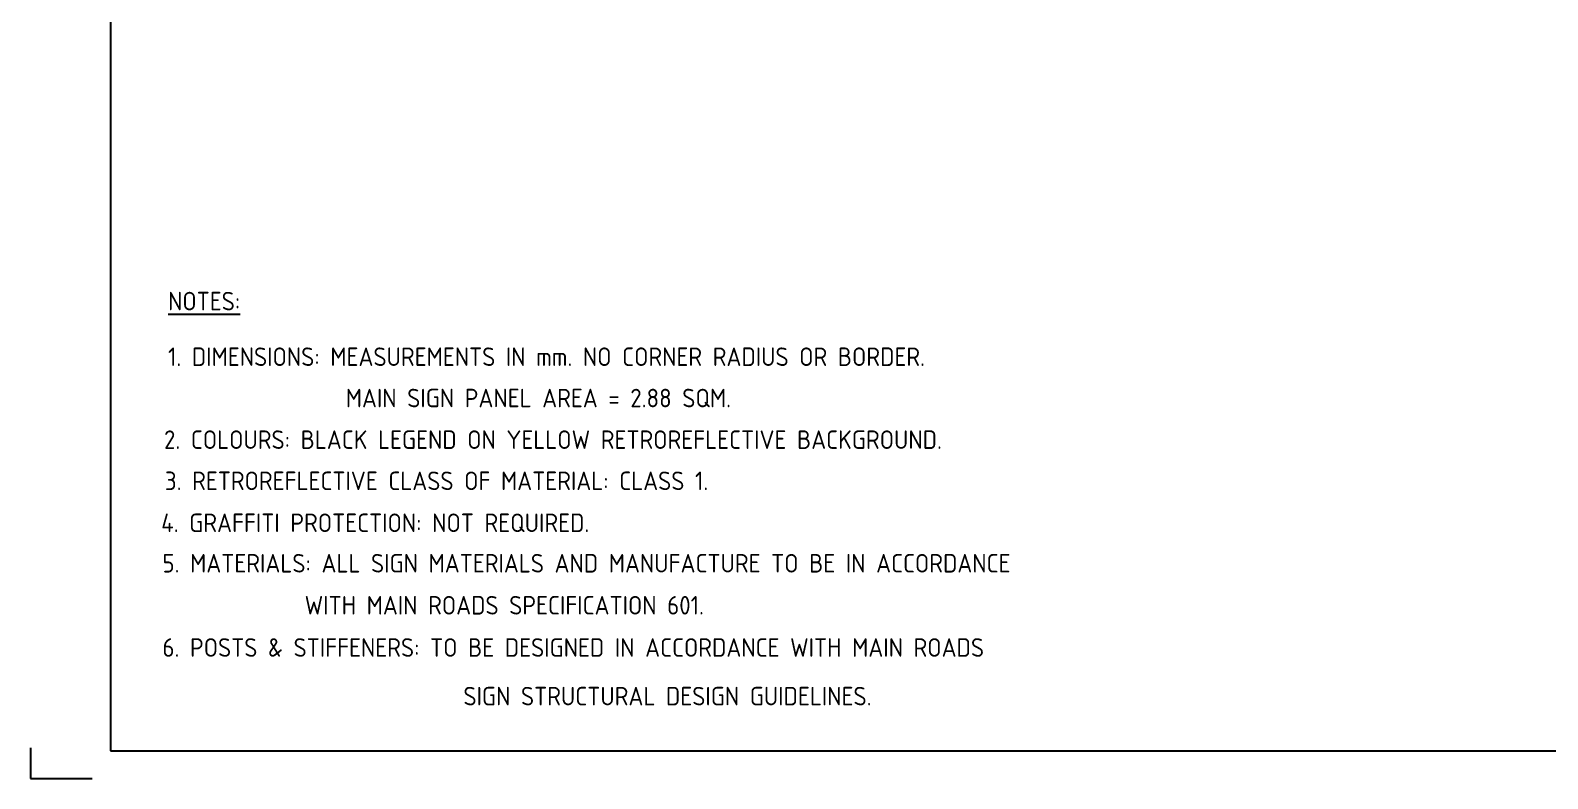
# Model space of a CAD drawing. Extents: x 0 to 420, y 0 to 297.
# Drawn here: x 0 to 245.8, y 0 to 121.1 of the extents above; entities that cross this region are included whole.
import ezdxf
from ezdxf.enums import TextEntityAlignment as Align

# ---------------------------------------------------------------- set-up
doc = ezdxf.new("R2010")
doc.units = 0
doc.header["$LTSCALE"] = 12
doc.header["$MEASUREMENT"] = 0
doc.header["$PDMODE"] = 3
doc.header["$PDSIZE"] = 5
doc.layers.get('0').update_dxf_attribs({"linetype": 'CONTINUOUS'})
doc.layers.get('Defpoints').update_dxf_attribs({"linetype": 'CONTINUOUS'})
for name, color, linetype in [('L25', 1, 'CONTINUOUS'), ('T25', 1, 'CONTINUOUS'), ('TBLK18', 4, 'CONTINUOUS'), ('TBLK25', 1, 'CONTINUOUS'), ('TBLK35', 3, 'CONTINUOUS'), ('TBLK50', 7, 'CONTINUOUS')]:
    doc.layers.add(name, color=color, linetype=linetype)
doc.styles.add('ISO', font='iso')
doc.dimstyles.new('SIGNSDIM-20', dxfattribs={"dimtxt": 2.5, "dimasz": 0.2, "dimexe": 1.5, "dimexo": 2, "dimgap": 1.5, "dimtad": 1, "dimdec": 0, "dimlfac": 20, "dimrnd": 1, "dimdsep": 46, "dimlunit": 6, "dimtxsty": 'ISO', "dimblk": 'SGNDIM', "dimcen": 2.5, "dimse1": 1, "dimse2": 1, "dimadec": 0, "dimazin": 0, "dimtfac": 1, "dimtdec": 0, "dimtix": 1, "dimtmove": 0, "dimatfit": 3, "dimldrblk": 'SGNDIM', "dimfxl": 1, "dimtolj": 1, "dimtzin": 0, "dimarcsym": 0})

# ---------------------------------------------------------------- blocks, each defined once
blk = doc.blocks.new('A3BBLK')
at = {"layer": 'TBLK25'}
for p, q in [((0, 5), (0, 0)), ((0, 0), (10, 0))]:
    blk.add_line(p, q, dxfattribs=at)
at = {"layer": 'TBLK50'}
for p, q in [((13, 292.5), (13, 4.5)), ((13, 4.5), (415.5, 4.5))]:
    blk.add_line(p, q, dxfattribs=at)
blk = doc.blocks.new('a3_in_vtblk_trial')
blk.add_blockref('A3BBLK', (0, 0))
at = {"layer": 'TBLK18', "style": 'ISO'}
blk.add_attdef('MR_DIRECTORATE', text='', height=1.5, dxfattribs=at).set_placement((381.5, 67.12), align=Align.CENTER)
for tag, p in [('STREET_NAME', (355.51, 61.1)), ('SUBURB_POSTCODE', (388.49, 61.1)), ('TELEPHONE_NO.', (368.31, 58.84)), ('FAX_NO.', (393.56, 58.84))]:
    blk.add_attdef(tag, p, '', height=1.5, dxfattribs=at)
at = {"layer": 'TBLK25', "style": 'ISO'}
for tag, height, p in [('MR_BRANCH', 2, (381.5, 64.2)), ('ROAD_SECTION', 1.75, (384.5, 29.16)), ('SLK', 1.75, (384.5, 26.11)), ('CHAINAGE', 1.75, (384.5, 19.21)), ('DRG_TYPE_03', 1.75, (360.51, 11.5)), ('DRG_TYPE_02', 1.75, (360.51, 8.36)), ('DRG_TYPE_01', 1.75, (360.3, 5.42))]:
    blk.add_attdef(tag, text='', height=height, dxfattribs=at).set_placement(p, align=Align.CENTER)
for tag, p, height in [('FILE_NUMBER', (371.77, 53.24), 2.5), ('DESIGNED_/_DRAWN', (371.77, 48.49), 2), ('DATE', (405.68, 48.49), 2), ('VERIFIED', (371.77, 43.49), 2), ('DATE', (405.68, 43.4), 2), ('APPROVED', (371.77, 38.49), 2), ('DATE', (405.68, 38.39), 2), ('LOCAL_AUTHORITY', (370.48, 16.73), 1.25)]:
    blk.add_attdef(tag, p, '', height=height, dxfattribs=at)
at = {"layer": 'TBLK35', "style": 'ISO', "width": 0.9}
for tag, p in [('ROAD_PROJECT&NUMBER', (384.5, 32.23)), ('DRAWING_DESCRIPTION', (384.5, 22.29))]:
    blk.add_attdef(tag, text='', height=2.5, dxfattribs=at).set_placement(p, align=Align.CENTER)
at = {"layer": 'TBLK50', "style": 'ISO'}
blk.add_attdef('DRG_NUMBER', (370.5, 6.02), '', height=5, dxfattribs=at)
blk = doc.blocks.new('SGNDIM')
for p, q in [((0, 0), (-1, 0)), ((0, 4.5), (0, -4.5))]:
    blk.add_line(p, q)
blk = doc.blocks.new('*D30')
at = {"layer": 'Defpoints', "color": 0}
for p in [(200.06, 124.98), (224.83, 124.98), (224.83, 77.83)]:
    blk.add_point(p, dxfattribs=at)
at = {"layer": 'L25', "color": 0, "lineweight": -2}
blk.add_line((200.26, 124.98), (224.63, 124.98), dxfattribs=at)
at = {"layer": 'L25', "color": 0, "lineweight": -2, "xscale": 0.2, "yscale": 0.2, "zscale": 0.2, "rotation": 180}
blk.add_blockref('SGNDIM', (200.06, 124.98), dxfattribs=at)
at = {"layer": 'L25', "color": 0, "lineweight": -2, "xscale": 0.2, "yscale": 0.2, "zscale": 0.2}
blk.add_blockref('SGNDIM', (224.83, 124.98), dxfattribs=at)
at = {"layer": 'L25', "color": 0, "insert": (212.45, 127.73), "char_height": 2.5, "attachment_point": 5, "style": 'ISO'}
blk.add_mtext('\\A1;{\\Fiso;=}', dxfattribs=at)

msp = doc.modelspace()

# ---------------------------------------------------------------- block references
at = {"layer": 'L25'}
msp.add_blockref('a3_in_vtblk_trial', (0, 0), dxfattribs=at)

# ---------------------------------------------------------------- texts
at = {"layer": 'T25', "color": 3, "style": 'ISO'}
for s, p in [('%%UNOTES:', (22.307, 75.786)), ('1. DIMENSIONS: MEASUREMENTS IN mm. NO CORNER RADIUS OR BORDER.', (22.307, 66.786)), ('MAIN SIGN PANEL AREA = 2.88 SQM.', (51.089, 60.1)), ('2. COLOURS: BLACK LEGEND ON YELLOW RETROREFLECTIVE BACKGROUND.', (21.654, 53.363)), ('3. RETROREFLECTIVE CLASS OF MATERIAL: CLASS 1.', (21.798, 46.7)), ('4. GRAFFITI PROTECTION: NOT REQUIRED.', (21.2, 39.905)), ('5. MATERIALS: ALL SIGN MATERIALS AND MANUFACTURE TO BE IN ACCORDANCE ', (21.402, 33.358)), ('               WITH MAIN ROADS SPECIFICATION 601.', (18.706, 26.56)), ('6. POSTS & STIFFENERS: TO BE DESIGNED IN ACCORDANCE WITH MAIN ROADS', (21.402, 19.722)), ('SIGN STRUCTURAL DESIGN GUIDELINES.', (70.157, 11.853))]:
    msp.add_text(s, height=3, dxfattribs=at).set_placement(p)

# ---------------------------------------------------------------- dimensions: what is measured, and where the dimension line sits
at = {"layer": 'L25'}
dim = msp.add_linear_dim(base=(224.835, 124.977), p1=(200.065, 124.977), p2=(224.835, 77.833), text='{\\Fiso;=}', dimstyle='SIGNSDIM-20', override={"dimtmove": 1}, dxfattribs=at)
dim.commit()
dim.dimension.update_dxf_attribs({"geometry": '*D30', "text_midpoint": (212.45, 127.727)})

doc.saveas('drawing.dxf')
